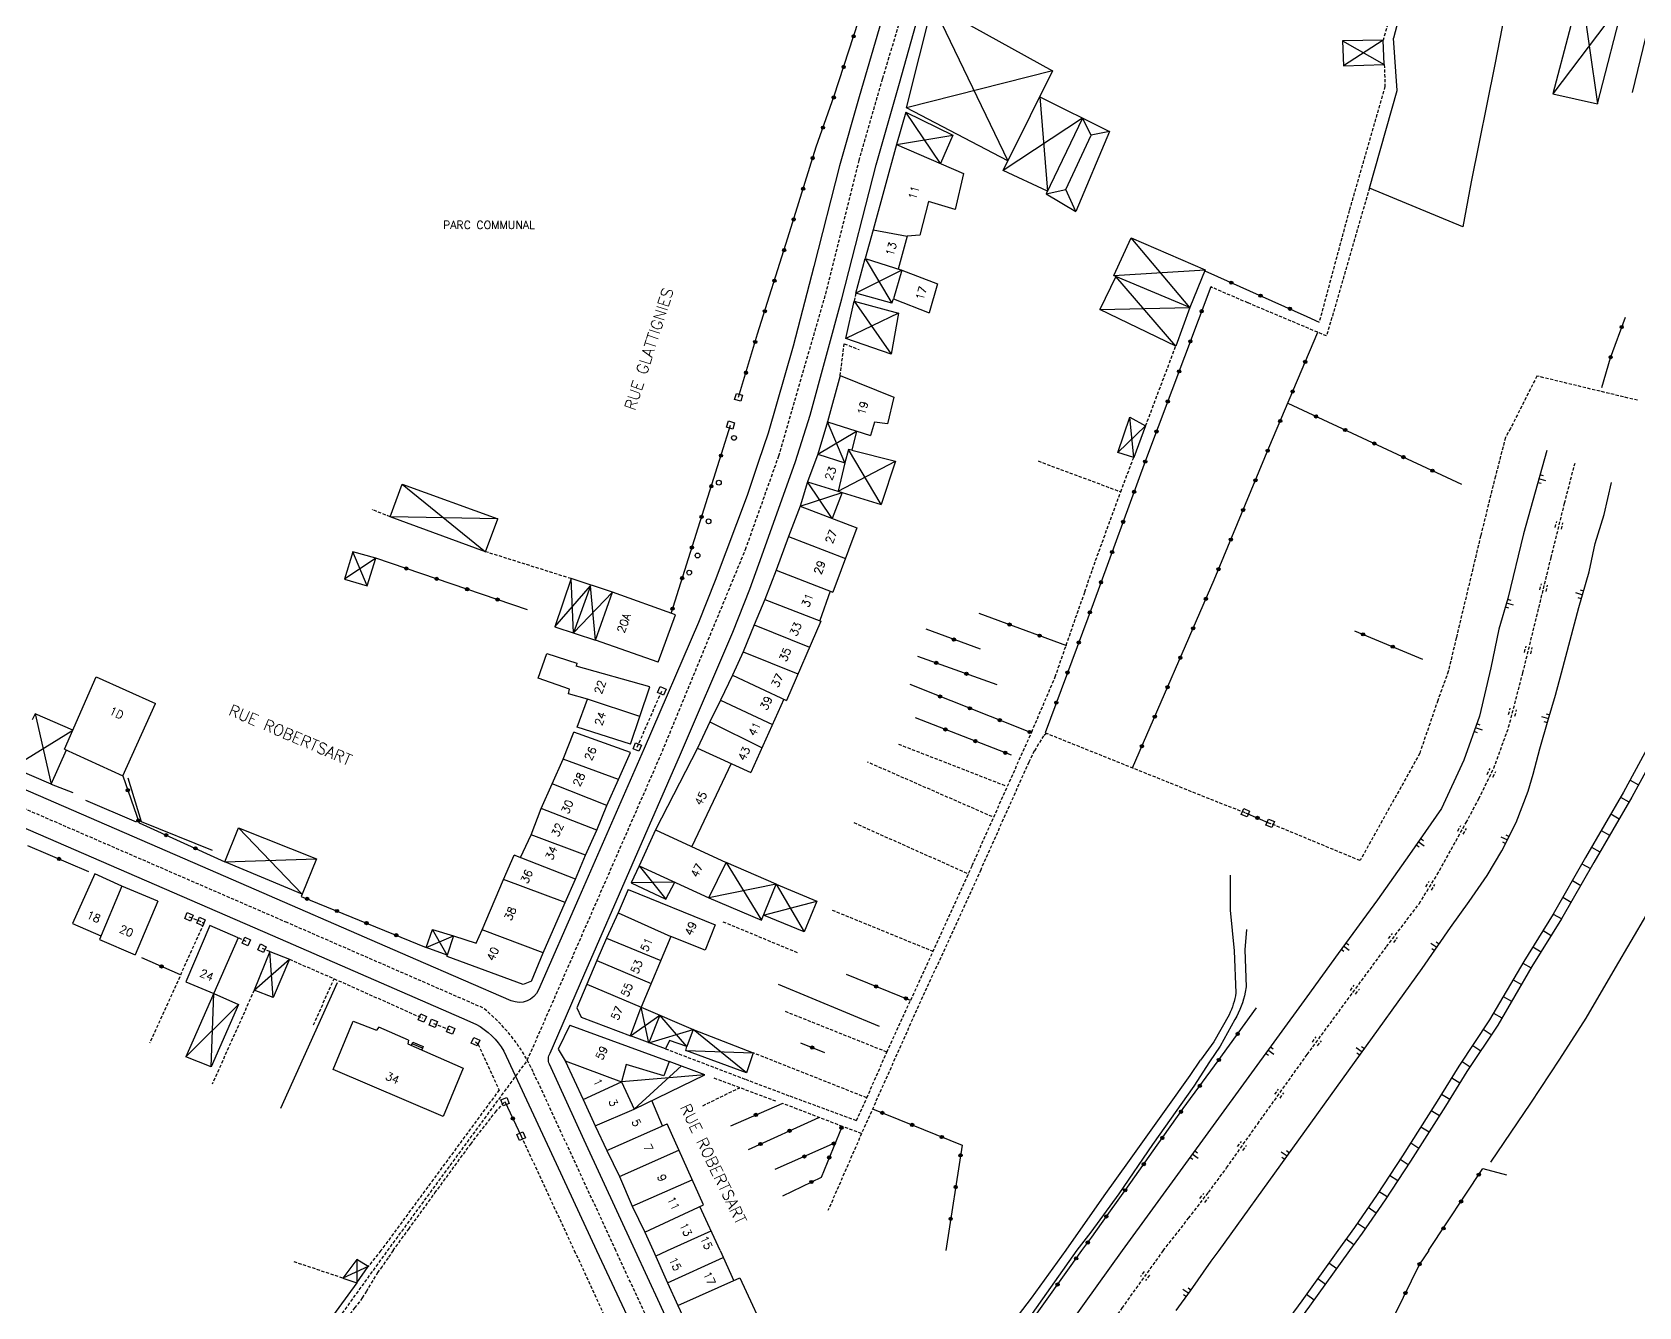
# Model space of a CAD drawing. Header units: millimetres. Extents: x 109000 to 110000, y 124000 to 125001.
# Drawn here: x 109547.2 to 109797.3, y 124491.2 to 124689.7 of the extents above; entities that cross this region are included whole.
import ezdxf
from ezdxf.enums import TextEntityAlignment as Align

# ---------------------------------------------------------------- set-up
doc = ezdxf.new("R2010")
doc.units = ezdxf.units.MM
doc.linetypes.add('DASHED', pattern=[0.75, 0.5, -0.25])
doc.layers.get('0').update_dxf_attribs({"linetype": 'CONTINUOUS'})
for name, color, linetype in [('W0001', 6, 'DASHED'), ('W0008', 7, 'CONTINUOUS'), ('W0100', 7, 'CONTINUOUS'), ('W0112', 1, 'DASHED'), ('W0211', 2, 'CONTINUOUS'), ('W0220', 5, 'DASHED'), ('W0310', 3, 'CONTINUOUS'), ('W0322', 7, 'CONTINUOUS'), ('W0700', 7, 'CONTINUOUS'), ('W0989', 7, 'CONTINUOUS'), ('W0991', 7, 'CONTINUOUS')]:
    doc.layers.add(name, color=color, linetype=linetype)
doc.styles.get("Standard").update_dxf_attribs({"font": 'romans.shx', "width": 0.85})

# ---------------------------------------------------------------- blocks, each defined once
blk = doc.blocks.new('t322o')
at = {"color": 0, "linetype": 'Continuous'}
for radius in [0.25, 0.15]:
    blk.add_circle((0, 0), radius, dxfattribs=at)
blk = doc.blocks.new('TP13')
at = {"layer": 'W0700', "color": 0}
blk.add_line((0, 0), (0, 1.5), dxfattribs=at)
blk = doc.blocks.new('TP06')
at = {"layer": 'W0220', "color": 0}
for p, q in [((-0.5, 0.5), (0.5, 0.5)), ((-0.5, -0.5), (0.5, -0.5))]:
    blk.add_line(p, q, dxfattribs=at)
blk = doc.blocks.new('TP15')
at = {"color": 0}
for p, q in [((0, 1), (0, 0)), ((-0.289, 0.5), (-0.289, 0)), ((0.289, 0.5), (0.289, 0))]:
    blk.add_line(p, q, dxfattribs=at)
blk = doc.blocks.new('HERBE')
at = {"layer": 'W0211', "xscale": 2.824875763733871, "yscale": 1.156193603383144, "zscale": 2.824875763733871}
blk.add_blockref('TP15', (0, 0), dxfattribs=at)
blk = doc.blocks.new('H')
at = {"layer": 'W0211', "xscale": -0.7636870730348164, "yscale": 0.9772476390789961, "zscale": 0.7636870730348164}
blk.add_blockref('HERBE', (0, 0), dxfattribs=at)
blk = doc.blocks.new('t112o')
at = {"color": 0, "linetype": 'Continuous'}
for p, q in [((-0.5, 0.5), (0.5, 0.5)), ((-0.5, -0.5), (-0.5, 0.5)), ((0.5, 0.5), (0.5, -0.5)), ((0.5, -0.5), (-0.5, -0.5))]:
    blk.add_line(p, q, dxfattribs=at)

msp = doc.modelspace()

# ---------------------------------------------------------------- linework, layer by layer
at = {"layer": 'W0001'}
for points in [[(109624.31, 124529.63), (109645.04, 124577.06), (109658.27, 124609.16), (109663.45, 124623.72), (109670.76, 124648.94), (109675.94, 124669.71), (109679.62, 124682.49), (109686.04, 124703.83), (109686.44, 124704.15), (109696.3, 124732.56), (109703.19, 124750)], [(109602.56, 124499.97), (109624.32, 124529.61)], [(109667.32, 124436.08), (109655.43, 124462.3), (109638.1, 124500)]]:
    msp.add_lwpolyline(points, dxfattribs=at)
for points in [[(109638.1, 124500), (109625.21, 124527.85, 0.116891), (109617.41, 124537.78), (109586.94, 124551.06), (109543.78, 124569.79), (109500, 124588.55)], [(109500.07, 124360.85), (109549.35, 124412.68, 0.157565), (109550.28, 124414.61), (109566.2, 124451.33), (109568.04, 124453.31), (109574.24, 124461.52), (109589.37, 124481.73), (109602.56, 124499.97)]]:
    msp.add_lwpolyline(points, format="xyb", dxfattribs=at)
at = {"layer": 'W0008'}
for points in [[(109695.21, 124750), (109697.56, 124749.07), (109698.58, 124746.1), (109694.11, 124733.39), (109687.08, 124714.6), (109684.24, 124706.62), (109680.31, 124694.52), (109675.98, 124679.65), (109672.87, 124668.9), (109668.88, 124653.21), (109665.7, 124640.84), (109661.77, 124627.25), (109660.28, 124622.86), (109658.53, 124617.59), (109653.52, 124604.34), (109650.95, 124597.78), (109642.49, 124578.17), (109632.34, 124554.92), (109626.05, 124540.59, -0.410826), (109621.79, 124538.9), (109606.97, 124545.32), (109576.18, 124558.7), (109537.55, 124575.47), (109500, 124591.49)], [(109641.07, 124500), (109633.15, 124517.2), (109627.74, 124529.03, -0.260134), (109627.88, 124530.72), (109633.09, 124542.82), (109648.17, 124577.29), (109656.29, 124596.29), (109658.93, 124602.98), (109660.83, 124608.19), (109666.04, 124622.86), (109668.34, 124630.09), (109673.27, 124648.21), (109678.62, 124669.03), (109682.21, 124681.74), (109685.52, 124693.44)], [(109500, 124585.61), (109508.93, 124581.76), (109517.39, 124578.17), (109542.69, 124567.29), (109585.86, 124548.56), (109614.07, 124536.26), (109616.31, 124535.25, -0.142857), (109620.64, 124531.05), (109628.82, 124513.55)]]:
    msp.add_lwpolyline(points, format="xyb", dxfattribs=at)
for points in [[(109628.82, 124513.55), (109635.05, 124500)], [(109635.05, 124500), (109643.75, 124481.51), (109651.79, 124463.89), (109664.82, 124434.91), (109669.82, 124437.26), (109662.18, 124453.9), (109657.86, 124463.4), (109644.93, 124491.69), (109641.07, 124500)]]:
    msp.add_lwpolyline(points, dxfattribs=at)
at = {"layer": 'W0100'}
for points in [[(109766.6, 124717.13), (109759.12, 124688.77)], [(109791.54, 124709.1), (109783.94, 124680.11)], [(109781.72, 124705.15), (109778.94, 124705.55), (109774.88, 124684.66), (109771.18, 124666.42), (109769.9, 124659.42), (109755.36, 124665.44), (109759.7, 124680.6), (109759.12, 124688.77)], [(109797.18, 124694.32), (109788.28, 124696.68), (109790.86, 124678.53), (109795.08, 124694.88), (109783.94, 124680.11), (109790.86, 124678.53)], [(109687.35, 124694), (109706.06, 124683.67), (109699.08, 124669.65), (109683.32, 124677.93), (109687.35, 124694), (109699.08, 124669.65)], [(109757.5, 124688.48), (109751.19, 124688.36), (109751.36, 124684.48), (109757.68, 124684.66), (109757.5, 124688.48), (109751.36, 124684.48)], [(109751.19, 124688.36), (109757.68, 124684.66)], [(109706.06, 124683.67), (109683.32, 124677.93)], [(109704.05, 124679.63), (109705.25, 124664.93), (109698.35, 124668.17)], [(109704.05, 124679.63), (109714.93, 124674.24), (109709.67, 124661.77), (109708.11, 124665.22), (109712.05, 124673.66), (109710.72, 124676.33), (109705.08, 124664.56), (109708.11, 124665.22)], [(109690.55, 124673.66), (109688.59, 124669.25), (109683.24, 124677.27), (109681.78, 124672.23), (109690.55, 124673.66)], [(109683.24, 124677.27), (109690.55, 124673.66)], [(109710.72, 124676.33), (109698.35, 124668.17), (109699.08, 124669.65)], [(109714.93, 124674.24), (109712.05, 124673.66)], [(109681.78, 124672.23), (109678.13, 124658.93)], [(109681.78, 124672.23), (109692.19, 124667.68)], [(109692.19, 124667.68), (109690.88, 124662.1), (109686.77, 124663.33), (109685.38, 124658.08), (109683.41, 124657.92), (109682.04, 124652.82)], [(109705.08, 124664.56), (109709.67, 124661.77)], [(109678.13, 124658.93), (109676.91, 124654.47)], [(109678.13, 124658.93), (109683.41, 124657.92)], [(109727.43, 124646.85), (109715.9, 124651.66), (109715.61, 124651.83), (109718.28, 124657.68), (109729.81, 124652.7), (109727.43, 124646.85), (109718.28, 124657.68)], [(109682.59, 124652.65), (109675.44, 124649.06), (109676.91, 124654.47), (109681.03, 124647.5), (109681.3, 124648.19)], [(109676.91, 124654.47), (109682.59, 124652.65)], [(109682.59, 124652.65), (109681.3, 124648.19)], [(109682.59, 124652.65), (109688.17, 124650.54)], [(109715.61, 124651.83), (109729.81, 124652.7)], [(109688.17, 124650.54), (109686.85, 124646.02)], [(109725.23, 124640.83), (109713.41, 124646.51), (109727.43, 124646.85), (109725.23, 124640.83), (109715.9, 124651.66), (109713.41, 124646.51)], [(109675.2, 124647.83), (109682.09, 124645.94), (109680.94, 124639.55), (109673.88, 124642.01), (109675.2, 124647.83), (109680.94, 124639.55)], [(109681.03, 124647.5), (109675.44, 124649.06)], [(109681.3, 124648.19), (109686.85, 124646.02)], [(109682.09, 124645.94), (109673.88, 124642.01)], [(109672.99, 124636.24), (109671.03, 124629.01)], [(109672.99, 124636.24), (109681.35, 124632.9)], [(109681.35, 124632.9), (109680.37, 124628.72), (109678.32, 124628.97), (109677.74, 124626.91)], [(109671.03, 124629.01), (109669.54, 124624.01), (109675.54, 124627.6)], [(109671.03, 124629.01), (109677.74, 124626.91)], [(109675.54, 124627.6), (109674.82, 124624.62), (109674.3, 124624.74), (109673.72, 124622.65), (109671.03, 124629.01)], [(109718.68, 124623.47), (109716.19, 124624.28), (109718.1, 124629.78), (109720.54, 124628.39), (109718.68, 124623.47), (109718.1, 124629.78)], [(109716.19, 124624.28), (109720.54, 124628.39)], [(109669.54, 124624.01), (109667.92, 124619.69)], [(109669.54, 124624.01), (109673.72, 124622.65)], [(109673.72, 124622.65), (109672.7, 124618.22), (109681.6, 124622.9)], [(109674.82, 124624.62), (109681.6, 124622.9), (109679.38, 124616.17), (109674.3, 124624.74)], [(109617.82, 124608.81), (109619.71, 124613.95), (109602.98, 124614.25), (109604.82, 124619.33), (109619.71, 124613.95)], [(109604.82, 124619.33), (109617.82, 124608.81), (109602.98, 124614.25)], [(109673.3, 124618.04), (109671.75, 124613.99), (109667.92, 124619.69), (109666.77, 124615.91), (109673.3, 124618.04)], [(109667.92, 124619.69), (109679.38, 124616.17)], [(109666.77, 124615.91), (109664.95, 124611.18)], [(109666.77, 124615.91), (109675.57, 124612.51)], [(109675.57, 124612.51), (109671.86, 124602.49)], [(109664.95, 124611.18), (109663.06, 124605.92)], [(109664.95, 124611.18), (109673.81, 124607.76)], [(109600.74, 124607.81), (109597.13, 124608.81), (109595.83, 124604.56), (109599.38, 124603.5), (109600.74, 124607.81), (109595.83, 124604.56)], [(109599.38, 124603.5), (109597.13, 124608.81)], [(109663.06, 124605.92), (109661.3, 124601.39)], [(109663.06, 124605.92), (109671.86, 124602.49)], [(109634.91, 124595.05), (109637.57, 124602.49), (109631.12, 124604.62), (109628.58, 124597.12), (109634.91, 124595.05), (109634.15, 124603.51), (109631.5, 124596.17), (109631.12, 124604.62)], [(109628.58, 124597.12), (109634.15, 124603.51)], [(109631.5, 124596.17), (109637.57, 124602.49)], [(109647.37, 124598.96), (109637.57, 124602.49)], [(109671.43, 124602.66), (109669.81, 124598.08)], [(109661.3, 124601.39), (109659.61, 124597.41)], [(109661.3, 124601.39), (109670, 124598.01)], [(109644.67, 124591.6), (109647.37, 124598.96)], [(109670, 124598.01), (109664.65, 124585.67)], [(109644.67, 124591.6), (109634.91, 124595.05)], [(109659.61, 124597.41), (109657.92, 124593.22)], [(109659.61, 124597.41), (109668.23, 124593.93)], [(109632.07, 124581.52), (109633.67, 124585.84), (109630.71, 124586.66), (109630.89, 124587.43), (109625.98, 124589.14), (109627.34, 124592.98), (109632.01, 124591.45), (109631.89, 124590.97)], [(109657.92, 124593.22), (109656.23, 124589.57)], [(109657.92, 124593.22), (109666.43, 124589.78)], [(109643.39, 124587.75), (109631.89, 124590.97)], [(109552.28, 124578.09), (109557.23, 124589.32)], [(109557.23, 124589.32), (109566.45, 124585.19)], [(109641.83, 124583.16), (109643.39, 124587.75)], [(109656.23, 124589.57), (109654.4, 124585.72)], [(109656.23, 124589.57), (109664.65, 124585.67)], [(109561.34, 124573.91), (109566.45, 124585.19)], [(109641.83, 124583.16), (109633.67, 124585.84)], [(109654.4, 124585.72), (109652.71, 124582.35)], [(109654.4, 124585.72), (109662.48, 124581.9)], [(109664.25, 124585.86), (109659.12, 124574.42)], [(109553.58, 124581.05), (109547.71, 124583.59), (109547.24, 124582.65)], [(109547.71, 124583.59), (109550.19, 124572.6), (109552.6, 124577.95)], [(109640.35, 124578.84), (109641.83, 124583.16)], [(109550.19, 124572.6), (109544.16, 124575.2), (109553.58, 124581.05)], [(109623.24, 124561.18), (109624.92, 124564.75), (109626.45, 124568.82), (109628.17, 124572.66), (109629.88, 124576.5), (109631.54, 124580.7)], [(109640.35, 124577.55), (109631.54, 124580.7)], [(109640.35, 124578.84), (109632.07, 124581.52)], [(109652.71, 124582.35), (109650.82, 124578.23)], [(109652.71, 124582.35), (109660.85, 124578.28)], [(109552.28, 124578.09), (109561.34, 124573.91)], [(109638.52, 124573.37), (109640.35, 124577.55)], [(109650.82, 124578.23), (109644.27, 124565.53)], [(109650.82, 124578.23), (109659.12, 124574.42)], [(109638.52, 124573.37), (109629.88, 124576.5)], [(109656.03, 124575.83), (109649.93, 124562.89)], [(109636.7, 124569.31), (109628.17, 124572.66)], [(109636.7, 124569.31), (109638.52, 124573.37)], [(109635.14, 124565.46), (109626.45, 124568.82)], [(109635.14, 124565.46), (109636.7, 124569.31)], [(109577.21, 124560.55), (109579.34, 124565.81), (109591.52, 124560.97), (109589.27, 124555.48), (109577.21, 124560.55), (109591.52, 124560.97)], [(109589.27, 124555.48), (109579.34, 124565.81)], [(109633.38, 124561.55), (109635.14, 124565.46)], [(109644.27, 124565.53), (109641.7, 124559.93)], [(109644.27, 124565.53), (109655.25, 124560.4)], [(109633.38, 124561.55), (109624.92, 124564.75)], [(109612.8, 124548.98), (109616.34, 124547.86), (109617.29, 124549.92), (109620.6, 124557.78), (109622.26, 124561.56)], [(109631.83, 124557.83), (109622.26, 124561.56)], [(109631.83, 124557.83), (109633.38, 124561.55)], [(109652.54, 124554.9), (109655.25, 124560.4), (109660.75, 124551.46), (109663.05, 124557.04), (109652.54, 124554.9), (109660.75, 124551.46)], [(109663.05, 124557.04), (109655.25, 124560.4)], [(109557.01, 124558.64), (109553.53, 124550.92)], [(109561.2, 124556.75), (109557.01, 124558.64)], [(109630.21, 124554.19), (109620.6, 124557.78)], [(109630.21, 124554.19), (109631.83, 124557.83)], [(109641.7, 124559.93), (109640.48, 124557.28), (109645.89, 124554.74), (109647.27, 124557.34), (109640.48, 124557.28)], [(109641.7, 124559.93), (109652.54, 124554.9)], [(109641.7, 124559.93), (109645.89, 124554.74)], [(109774.28, 124513.79), (109780.5, 124522.97), (109785, 124529.78), (109789.1, 124536.2), (109793.67, 124544), (109798.56, 124552.33), (109799.75, 124554.9), (109801.34, 124558.21)], [(109561.2, 124556.75), (109557.7, 124548.43)], [(109566.81, 124554.39), (109561.2, 124556.75)], [(109640.01, 124556.21), (109638.45, 124552.57)], [(109640.01, 124556.21), (109653.53, 124550.72)], [(109663.05, 124557.04), (109669.37, 124554.41), (109667.4, 124549.65), (109661.06, 124552.21), (109669.37, 124554.41)], [(109663.05, 124557.04), (109667.4, 124549.65)], [(109566.81, 124554.39), (109563.3, 124546.06)], [(109626.76, 124546.35), (109630.21, 124554.19)], [(109638.45, 124552.57), (109636.63, 124548.65)], [(109638.45, 124552.57), (109646.63, 124548.92)], [(109553.53, 124550.92), (109557.95, 124549.03)], [(109574.92, 124550.61), (109571.15, 124541.83)], [(109579.32, 124548.72), (109574.92, 124550.61)], [(109608.54, 124547.21), (109609.55, 124549.98), (109612.8, 124548.98), (109611.85, 124546.02), (109608.54, 124547.21), (109612.8, 124548.98)], [(109611.85, 124546.02), (109609.55, 124549.98)], [(109653.53, 124550.72), (109651.97, 124546.78), (109646.63, 124548.92), (109642.05, 124537.88)], [(109557.7, 124548.43), (109563.3, 124546.06)], [(109579.32, 124548.72), (109571.16, 124530.15)], [(109626.76, 124546.35), (109617.29, 124549.92)], [(109636.63, 124548.65), (109635.14, 124545.14)], [(109636.63, 124548.65), (109645.07, 124545.16)], [(109584.25, 124546.58), (109587.28, 124545.35), (109584.74, 124539.39), (109581.8, 124540.53), (109587.28, 124545.35)], [(109584.74, 124539.39), (109584.25, 124546.58), (109581.8, 124540.53)], [(109623.68, 124541.42), (109611.85, 124545.79), (109611.85, 124546.02)], [(109624.94, 124541.96), (109626.76, 124546.35)], [(109635.14, 124545.14), (109633.59, 124541.49)], [(109635.14, 124545.14), (109643.58, 124541.57)], [(109571.15, 124541.83), (109575.5, 124540.04)], [(109575.5, 124540.04), (109579.34, 124538.32), (109575.09, 124528.6), (109571.16, 124530.15), (109579.34, 124538.32)], [(109575.09, 124528.6), (109575.5, 124540.04)], [(109624.94, 124541.96), (109623.68, 124541.42)], [(109633.59, 124541.49), (109632.03, 124537.78)], [(109633.59, 124541.49), (109642.05, 124537.88)], [(109632.03, 124537.78), (109632.7, 124536.34)], [(109632.7, 124536.34), (109640.35, 124533.45), (109642.05, 124537.88), (109650.14, 124534.43), (109649.16, 124531.77), (109646.43, 124532.69), (109645.8, 124531.42), (109640.35, 124533.45), (109644.91, 124536.66), (109643.24, 124532.37), (109650.14, 124534.43)], [(109643.24, 124532.37), (109642.05, 124537.88)], [(109605.73, 124532.2), (109614.3, 124528.42), (109611.19, 124520.85), (109594.1, 124528.18), (109597.21, 124535.74), (109600.83, 124534.31)], [(109630.95, 124535.08), (109629.13, 124531.36)], [(109630.95, 124535.08), (109646.38, 124529.45)], [(109649.16, 124531.77), (109644.91, 124536.66)], [(109601.21, 124534.81), (109600.83, 124534.31)], [(109605.81, 124532.78), (109601.21, 124534.81)], [(109605.81, 124532.78), (109605.73, 124532.2)], [(109606.27, 124531.96), (109606.5, 124532.46), (109608.1, 124531.78), (109607.87, 124531.26)], [(109650.14, 124534.43), (109659.47, 124530.78), (109658.43, 124527.66), (109648.98, 124531.13), (109649.16, 124531.77)], [(109658.43, 124527.66), (109650.14, 124534.43)], [(109607.98, 124531.52), (109606.39, 124532.21)], [(109629.13, 124531.36), (109630.21, 124529.54)], [(109648.98, 124531.13), (109659.47, 124530.78)], [(109630.21, 124529.54), (109632.98, 124523.53)], [(109630.21, 124529.54), (109638.98, 124526.29)], [(109651.94, 124527.37), (109646.38, 124529.45), (109645.57, 124527.19), (109639.71, 124528.99), (109638.98, 124526.29), (109640.93, 124522.04), (109651.94, 124527.37), (109638.98, 124526.29)], [(109640.93, 124522.04), (109648.28, 124528.74)], [(109708.17, 124500.04), (109714.1, 124508.53), (109718.03, 124514.03), (109723.75, 124522.03), (109727.47, 124527.25), (109729.1, 124529.65)], [(109632.98, 124523.53), (109638.98, 124526.29)], [(109632.98, 124523.53), (109634.87, 124519.41)], [(109645.34, 124519.41), (109643.68, 124523.37)], [(109634.87, 124519.41), (109640.93, 124522.04)], [(109634.87, 124519.41), (109636.7, 124515.56)], [(109636.7, 124515.56), (109646.07, 124519.74)], [(109651.72, 124507.1), (109646.07, 124519.74)], [(109636.7, 124515.56), (109638.66, 124511.51)], [(109638.66, 124511.51), (109647.9, 124515.65)], [(109638.66, 124511.51), (109640.62, 124506.92)], [(109640.62, 124506.92), (109649.98, 124511)], [(109640.62, 124506.92), (109642.58, 124502.86)], [(109642.58, 124502.86), (109651.72, 124507.1)], [(109654.33, 124500), (109651.18, 124506.85)], [(109642.58, 124502.86), (109643.88, 124500)], [(109646.14, 124500), (109652.91, 124503.08)], [(109643.88, 124500), (109646.14, 124495)], [(109644.28, 124499.11), (109646.14, 124500)], [(109654.33, 124500), (109656.43, 124495.31)], [(109599.54, 124497.52), (109597.78, 124498.59), (109595.6, 124495.71), (109597.78, 124494.97), (109599.54, 124497.52), (109595.6, 124495.71)], [(109597.78, 124498.59), (109597.78, 124494.97)], [(109646.14, 124495), (109654.8, 124498.93)], [(109646.14, 124495), (109647.75, 124491.47)], [(109647.75, 124491.47), (109657.39, 124495.74)], [(109657.39, 124495.74), (109662.02, 124485.8)], [(109647.75, 124491.47), (109652.37, 124481.53)]]:
    msp.add_lwpolyline(points, dxfattribs=at)
for points in [[(109733.71, 124558.45), (109733.71, 124553.02), (109734.31, 124546.69), (109734.58, 124540.12, -0.069219), (109733.54, 124536.69), (109731.15, 124532.52), (109729.1, 124529.65)], [(109736.24, 124550), (109735.96, 124546.85), (109736.18, 124541.06), (109736.02, 124540.24, -0.087721), (109734.43, 124535.98), (109732.16, 124531.85), (109730.48, 124529.37), (109728.04, 124525.6), (109721.6, 124516.53), (109716.39, 124508.82), (109712.03, 124502.89), (109709.81, 124500.04)], [(109665.41, 124446.86), (109667.04, 124446.98, 0.144641), (109669.4, 124448.46), (109670.67, 124449.86), (109673.2, 124453.34), (109677.92, 124459.77), (109681.75, 124464.97), (109694.34, 124481.52), (109702.76, 124492.59), (109708.17, 124500.04)], [(109709.81, 124500.04), (109702.28, 124489.31), (109694.62, 124478.71), (109690.85, 124473.45), (109686.34, 124467.64), (109682.23, 124462.3), (109676.55, 124454.51), (109672.45, 124449.38), (109669.71, 124446.03), (109668.96, 124445.07, 0.13622), (109667.66, 124441.96, 1.79726)]]:
    msp.add_lwpolyline(points, format="xyb", dxfattribs=at)
for centre in [(109656.48, 124626.53), (109654.12, 124619.56), (109652.52, 124613.54), (109650.81, 124608.22), (109649.51, 124605.56)]:
    msp.add_circle(centre, 0.374, dxfattribs=at)
at = {"layer": 'W0112'}
for points in [[(109759.07, 124693.87), (109757.5, 124688.48)], [(109757.68, 124684.66), (109757.79, 124681.24), (109752.23, 124661.96), (109747.54, 124644.54)], [(109755.36, 124665.44), (109748.7, 124642.4), (109736.47, 124647.55), (109730.68, 124650.04)], [(109675.44, 124649.06), (109675.2, 124647.83)], [(109672.99, 124636.24), (109673.64, 124641.19), (109675.94, 124640.28)], [(109720.54, 124628.39), (109725.23, 124640.83)], [(109797.09, 124632.39), (109781.44, 124636.16), (109777.32, 124628.01), (109776.54, 124626.58), (109774.97, 124620.56), (109772.68, 124611.28), (109768.89, 124595.41), (109767.65, 124590.18), (109766.01, 124585.67), (109763.2, 124577.44), (109753.91, 124560.71)], [(109703.79, 124622.94), (109716.66, 124618.14), (109718.68, 124623.47)], [(109712.25, 124606.04), (109716.66, 124618.14)], [(109602.98, 124614.25), (109600.15, 124615.37)], [(109631.12, 124604.62), (109617.82, 124608.81)], [(109680.27, 124530.9), (109683.98, 124539), (109693.54, 124559.96), (109702.81, 124580.74), (109706.46, 124589.31), (109709.65, 124598.51), (109711.09, 124602.57), (109712.25, 124606.04)], [(109641.41, 124578.39), (109645.25, 124587.14)], [(109705.13, 124580.53), (109704.66, 124580.16), (109703.21, 124577.79), (109702.35, 124576.05), (109694.87, 124559.27), (109684.27, 124536.05), (109676.33, 124518.22), (109673.38, 124519.32)], [(109704.89, 124580.63), (109732.01, 124569.74), (109736.07, 124568.18)], [(109698.67, 124572.37), (109682.01, 124578.85)], [(109696.65, 124567.56), (109677.25, 124576.06)], [(109675.12, 124566.63), (109692.95, 124558.67)], [(109753.91, 124560.71), (109739.92, 124566.52)], [(109671.75, 124553.02), (109687.45, 124546.61)], [(109573.78, 124551.18), (109573.91, 124550.83), (109565.52, 124532.27)], [(109571.65, 124551.97), (109573.53, 124551.24)], [(109654.76, 124551.21), (109666.41, 124546.37)], [(109580.57, 124548.13), (109579.32, 124548.72)], [(109583.02, 124547.07), (109584.25, 124546.58)], [(109587.28, 124545.35), (109594.23, 124542.33)], [(109581.8, 124540.53), (109575.25, 124525.9)], [(109591.04, 124535.13), (109594.23, 124542.33), (109607.97, 124536.2)], [(109609.69, 124535.38), (109612.39, 124534.32)], [(109680.27, 124530.9), (109664.34, 124537.27)], [(109616.24, 124532.52), (109616.65, 124532.11), (109619.92, 124525), (109601.52, 124500)], [(109645.8, 124531.42), (109658.25, 124526.67)], [(109658.25, 124526.67), (109665.15, 124524.07), (109675.52, 124520.25), (109677.14, 124523.78), (109659.47, 124530.78)], [(109677.14, 124523.78), (109680.27, 124530.9)], [(109651.65, 124522.56), (109657.36, 124525.36)], [(109663.01, 124523.26), (109653.21, 124526.9)], [(109603.41, 124500), (109605.85, 124503.34), (109609.94, 124508.98), (109615.5, 124516.58), (109619.35, 124521.57), (109620.82, 124523.2)], [(109673.38, 124519.32), (109666.31, 124522.04), (109663.99, 124522.91)], [(109623.35, 124517.81), (109631.62, 124500)], [(109676.33, 124518.22), (109671.1, 124506.22)], [(109603.41, 124500), (109602.63, 124498.85), (109601.72, 124497.52), (109601.03, 124496.62), (109599.27, 124493.69), (109598.63, 124492.62), (109597.46, 124491.13), (109590.37, 124481.55), (109582.7, 124471.27), (109576.09, 124462.65), (109567.25, 124450.93), (109567.41, 124450.88), (109575.24, 124447.68), (109583.87, 124444.33), (109608.44, 124434.53), (109627.14, 124427.13), (109632.31, 124412.97), (109636.58, 124401.73)], [(109601.52, 124500), (109599.54, 124497.52)], [(109631.62, 124500), (109636.19, 124490.12)], [(109595.6, 124495.71), (109587.92, 124498.27)]]:
    msp.add_lwpolyline(points, dxfattribs=at)
at = {"layer": 'W0211'}
for points in [[(109782.96, 124624.59), (109779.36, 124611.61), (109776.93, 124601.53), (109775.53, 124596.77), (109774.26, 124590.75), (109772.52, 124583.21), (109770.08, 124576.38), (109766.6, 124568.84), (109761.62, 124561.66), (109756.63, 124554.59), (109750.48, 124546.25), (109745.61, 124539.52), (109716.87, 124500)], [(109731.96, 124500), (109763.59, 124543.93), (109768, 124550.3), (109770.9, 124554.36), (109773.68, 124558.41), (109776, 124562.24), (109778.2, 124566.64), (109780.06, 124571.51), (109780.87, 124574.18), (109781.91, 124578.12), (109783.19, 124582.64), (109784.35, 124586.46), (109785.28, 124589.94), (109787.95, 124600.13), (109789.57, 124605.7), (109790.5, 124610.1), (109791.89, 124614.62), (109793.05, 124619.6)], [(109716.87, 124500), (109709.01, 124489.01)], [(109725.31, 124490.66), (109727.52, 124493.73), (109730.74, 124498.37), (109731.96, 124500)]]:
    msp.add_lwpolyline(points, dxfattribs=at)
at = {"layer": 'W0220'}
for points in [[(109723.26, 124500), (109727.23, 124505.03), (109730.33, 124509.06), (109733.15, 124512.88), (109737.98, 124519.73), (109745.7, 124530.54), (109758.04, 124547.32), (109763.12, 124554.01), (109765.91, 124558.53), (109770.43, 124566.64), (109772.4, 124570.35), (109774.72, 124575.1), (109777.04, 124581.48), (109779.25, 124589.94), (109783.65, 124607.9), (109785.74, 124616.36), (109787.37, 124622.62)], [(109723.26, 124500), (109716.89, 124491.13), (109709.01, 124479.73), (109704.68, 124473.83), (109700.35, 124467.69), (109698.31, 124464.39), (109694.76, 124458.96), (109691.06, 124454.32), (109685.79, 124447.39), (109683.58, 124444.25), (109679.73, 124439.13)]]:
    msp.add_lwpolyline(points, dxfattribs=at)
at = {"layer": 'W0310'}
for points in [[(109796.29, 124680.3), (109801.33, 124701.14)], [(109550.19, 124572.6), (109553.56, 124571.31)], [(109562.13, 124573.61), (109564.2, 124566.82), (109575.26, 124562.33)], [(109555.57, 124570.12), (109563.44, 124566.76)], [(109594.72, 124541.67), (109585.89, 124522.14)], [(109679.14, 124534.89), (109663.38, 124541.45)], [(109597.78, 124494.97), (109587.98, 124481.55), (109574.28, 124462.8), (109571.83, 124459.45)]]:
    msp.add_lwpolyline(points, dxfattribs=at)
at = {"layer": 'W0322'}
for points in [[(109657.19, 124632.85), (109660.15, 124642.72), (109664.88, 124657.66), (109669.25, 124671.84), (109672.09, 124679.81), (109676.64, 124693.81)], [(109729.75, 124652.55), (109745.63, 124645.46), (109747.54, 124644.54)], [(109730.68, 124650.04), (109720.54, 124623), (109712.37, 124600.71), (109704.89, 124580.63)], [(109795.17, 124645.27), (109792.86, 124638.93), (109791.47, 124634.32)], [(109718.5, 124575.17), (109731.2, 124604.43), (109739.73, 124624.98), (109747.32, 124642.98)], [(109742.66, 124631.94), (109769.72, 124619.32)], [(109646.68, 124599.21), (109654.53, 124624.05), (109655.95, 124628.54)], [(109624.33, 124599.78), (109600.74, 124607.81)], [(109708.3, 124594.18), (109694.65, 124599.19)], [(109694.82, 124593.62), (109686.36, 124596.73)], [(109753.05, 124596.5), (109763.63, 124592.09)], [(109685.05, 124592.55), (109697.36, 124588.12)], [(109702.76, 124580.63), (109683.9, 124588.12)], [(109699.66, 124577.13), (109684.72, 124582.95)], [(109561.34, 124573.91), (109563.91, 124566.58), (109577.21, 124560.55)], [(109736.07, 124568.18), (109739.92, 124566.52)], [(109546.54, 124563.09), (109556.03, 124559)], [(109589.27, 124555.48), (109589.12, 124555.15), (109608.54, 124547.21)], [(109570.34, 124542.94), (109564.29, 124545.6)], [(109683.96, 124538.96), (109673.97, 124543.01)], [(109710.6, 124500), (109712.17, 124502.11), (109714.53, 124505.46), (109718.24, 124510.61), (109722.32, 124516.39), (109726.39, 124522.1), (109731.83, 124529.53), (109737.78, 124537.8)], [(109666.83, 124532.35), (109670.54, 124530.84)], [(109620.82, 124523.2), (109623.35, 124517.81)], [(109655.99, 124519.44), (109663.99, 124522.91)], [(109658.72, 124515.73), (109669.68, 124520.74)], [(109678.05, 124522.08), (109691.98, 124516.4), (109689.42, 124500)], [(109673.3, 124519.35), (109670.02, 124511.39), (109664.04, 124508.49)], [(109672.23, 124516.75), (109662.85, 124512.64)], [(109764.58, 124500), (109773.03, 124512.79), (109776.73, 124511.8)], [(109669.41, 124444.33), (109676.66, 124453.69), (109681.07, 124459.35), (109690.99, 124472.57), (109696.58, 124480.36), (109710.6, 124500)], [(109764.62, 124500), (109763.19, 124497.88), (109759.31, 124490.06)]]:
    msp.add_lwpolyline(points, dxfattribs=at)
at = {"layer": 'W0700'}
for points in [[(109850.6, 124694.53), (109848.54, 124688.78), (109843.7, 124675.41), (109837.21, 124659.57), (109832.36, 124647.75), (109827.85, 124637.66), (109822.92, 124626.42), (109815.44, 124610.91), (109811.17, 124601.8), (109805.18, 124590.39), (109799.92, 124580.55), (109794.91, 124571.36), (109789, 124561.18), (109783.99, 124552.4), (109779.39, 124545.02), (109774.05, 124535.91), (109769.29, 124528.69), (109765.92, 124523.27), (109760.5, 124514.74), (109756.56, 124508.75), (109753.03, 124503.58), (109750.43, 124500)], [(109852.01, 124694.03), (109849.95, 124688.28), (109845.1, 124674.87), (109838.6, 124659), (109833.74, 124647.16), (109829.22, 124637.05), (109824.28, 124625.79), (109816.8, 124610.26), (109812.52, 124601.13), (109806.5, 124589.69), (109801.24, 124579.83), (109796.22, 124570.62), (109790.3, 124560.43), (109785.28, 124551.63), (109780.67, 124544.24), (109775.33, 124535.11), (109770.55, 124527.88), (109767.19, 124522.47), (109761.76, 124513.92), (109757.81, 124507.91), (109754.25, 124502.71), (109752.29, 124500)], [(109750.43, 124500), (109744.83, 124492.2), (109738.5, 124483.58)], [(109752.29, 124500), (109746.05, 124491.32), (109739.72, 124482.71)]]:
    msp.add_lwpolyline(points, dxfattribs=at)

# ---------------------------------------------------------------- block references
at = {"layer": 'W0112'}
for p, rotation in [((109657.19, 124632.85), 74.34543488962699), ((109655.95, 124628.54), 252.4608030194324), ((109645.25, 124587.14), 245.6057003469242), ((109641.41, 124578.39), 68.04507012896325), ((109736.07, 124568.18), 336.6745733298618), ((109739.92, 124566.52), 157.6365619072253), ((109571.65, 124551.97), 336.546335237283), ((109573.53, 124551.24), 157.2345320792349), ((109580.57, 124548.13), 155.3155758548048), ((109583.02, 124547.07), 153.9652138201212), ((109607.97, 124536.2), 155.9603039497878), ((109609.69, 124535.38), 338.5147406110465), ((109612.39, 124534.32), 158.514740611081), ((109616.24, 124532.52), 155.8167603297944), ((109620.82, 124523.2), 111.2252379407929), ((109623.35, 124517.81), 115.0856760762727)]:
    msp.add_blockref('t112o', p, dxfattribs=dict(at, rotation=rotation))
at = {"layer": 'W0211'}
for p, rotation in [((109781.73, 124620.16), 254.5164705121349), ((109788.52, 124602.12), 73.72703963957058), ((109776.71, 124600.8), 253.6733605227973), ((109783.25, 124582.83), 73.12842627275036), ((109771.88, 124581.41), 250.3927214844128), ((109776.85, 124563.93), 63.41597373151185), ((109762.98, 124563.62), 235.2345979307136), ((109751.32, 124547.38), 233.6201516712373), ((109765.88, 124547.24), 55.33686897402186), ((109739.56, 124531.2), 233.9791930507475), ((109754.25, 124530.96), 54.24672849449672), ((109727.8, 124515.02), 233.9791930507475), ((109742.57, 124514.73), 54.24672849449672)]:
    msp.add_blockref('H', p, dxfattribs=dict(at, rotation=rotation))
at = {"layer": 'W0220'}
for p, rotation in [((109784.89, 124612.93), 76.13755482162303), ((109782.5, 124603.22), 76.21400651801122), ((109780.12, 124593.51), 76.21400651801122), ((109777.65, 124583.82), 75.39950923444744), ((109774.37, 124574.38), 63.97794640289474), ((109769.79, 124565.5), 60.85577231903468), ((109764.85, 124556.81), 58.37131570688312), ((109759.06, 124548.66), 52.7517972509716), ((109753.11, 124540.62), 53.66656173497918), ((109747.19, 124532.57), 53.66656173497918), ((109741.35, 124524.45), 54.47604057281312), ((109735.56, 124516.3), 54.78374581916157), ((109729.68, 124508.21), 52.45796837606779), ((109720.42, 124496.05), 234.2746616805234)]:
    msp.add_blockref('TP06', p, dxfattribs=dict(at, rotation=rotation))
at = {"layer": 'W0322'}
for p, rotation in [((109675.1, 124689.06), 71.98735735598927), ((109673.55, 124684.3), 71.98735735598927), ((109672, 124679.55), 70.4118967151896), ((109670.32, 124674.84), 70.4118967151896), ((109668.72, 124670.1), 72.85036239905884), ((109667.24, 124665.33), 72.85036239905884), ((109665.77, 124660.55), 72.85036239905884), ((109664.28, 124655.77), 72.4391137223419), ((109662.77, 124651.01), 72.4391137223419), ((109733.87, 124650.71), 335.9457798639822), ((109738.43, 124648.67), 335.9457798639822), ((109661.27, 124646.24), 72.4391137223419), ((109729.26, 124646.25), 249.4418078352915), ((109743, 124646.64), 335.9457798639822), ((109794.63, 124643.8), 250.00165406815), ((109659.78, 124641.47), 73.31919594395139), ((109727.5, 124641.57), 249.4418078352915), ((109745.38, 124638.37), 67.11557193184387), ((109792.92, 124639.1), 250.00165406815), ((109658.34, 124636.68), 73.31919594395139), ((109725.75, 124636.89), 249.4418078352915), ((109723.99, 124632.21), 249.4418078352915), ((109743.43, 124633.76), 67.11557193184387), ((109747.06, 124629.88), 335.009851037805), ((109722.23, 124627.52), 249.4418078352915), ((109741.49, 124629.16), 67.11557193184387), ((109751.59, 124627.77), 335.009851037805), ((109756.13, 124625.66), 335.009851037805), ((109654.45, 124623.77), 72.44680059908866), ((109720.48, 124622.84), 249.8702397869824), ((109739.54, 124624.55), 67.4633759664086), ((109760.66, 124623.55), 335.009851037805), ((109737.63, 124619.93), 67.4633759664086), ((109765.19, 124621.43), 335.009851037805), ((109652.94, 124619.01), 72.44680059908866), ((109718.76, 124618.15), 249.8702397869824), ((109735.71, 124615.31), 67.4633759664086), ((109651.43, 124614.24), 72.44680059908866), ((109717.04, 124613.45), 249.8702397869824), ((109733.8, 124610.69), 67.4633759664086), ((109649.92, 124609.47), 72.44680059908866), ((109715.32, 124608.76), 249.8702397869824), ((109605.47, 124606.2), 161.1926974957666), ((109648.41, 124604.71), 72.44680059908866), ((109731.88, 124606.08), 67.4633759664086), ((109610.2, 124604.59), 161.1926974957666), ((109614.94, 124602.97), 161.1926974957666), ((109713.6, 124604.06), 249.8702397869824), ((109619.67, 124601.36), 161.1926974957666), ((109646.91, 124599.94), 72.44680059908866), ((109729.92, 124601.48), 66.54558571129111), ((109699.35, 124597.47), 159.8373931889261), ((109711.87, 124599.37), 249.5914804625826), ((109690.7, 124595.13), 159.7647640860982), ((109704.04, 124595.75), 159.8373931889261), ((109710.13, 124594.68), 249.5914804625826), ((109727.93, 124596.89), 66.54558571129111), ((109754.4, 124595.94), 337.3575089471841), ((109725.94, 124592.3), 66.54558571129111), ((109759.01, 124594.02), 337.3575089471841), ((109687.95, 124591.51), 340.2162391643354), ((109692.66, 124589.81), 340.2162391643354), ((109708.38, 124590), 249.5914804625826), ((109723.95, 124587.72), 66.54558571129111), ((109688.55, 124586.27), 158.3363922665447), ((109706.64, 124585.31), 249.5914804625826), ((109693.19, 124584.43), 158.3363922665447), ((109697.84, 124582.58), 158.3363922665447), ((109721.96, 124583.13), 66.54558571129111), ((109689.38, 124581.14), 158.7048090372267), ((109702.49, 124580.74), 158.3363922665447), ((109694.04, 124579.32), 158.7048090372267), ((109698.7, 124577.51), 158.7048090372267), ((109719.96, 124578.54), 66.54558571129111), ((109562.12, 124571.67), 289.3404350628649), ((109737.94, 124567.37), 336.7355115362513), ((109563.78, 124566.96), 289.3404350628649), ((109568.1, 124564.68), 335.6314638386787), ((109572.65, 124562.62), 335.6314638386787), ((109551.43, 124560.98), 336.6995326867093), ((109590.03, 124554.77), 337.763268912208), ((109594.66, 124552.88), 337.763268912208), ((109599.29, 124550.99), 337.763268912208), ((109603.91, 124549.1), 337.763268912208), ((109567.39, 124544.24), 156.33723605923), ((109678.6, 124541.13), 157.9543914218409), ((109683.24, 124539.26), 157.9543914218409), ((109734.86, 124533.74), 54.20284170565764), ((109668.64, 124531.61), 337.9070932653307), ((109731.94, 124529.68), 54.20284170565764), ((109728.98, 124525.65), 53.81921109590865), ((109622.05, 124520.57), 295.1775617314082), ((109659.89, 124521.13), 23.48122877785953), ((109679.57, 124521.45), 337.8354573791569), ((109726.04, 124521.61), 54.50770547428718), ((109665.13, 124518.66), 24.56693141086149), ((109673.2, 124519.12), 247.6138298679513), ((109684.2, 124519.57), 337.8354573791569), ((109688.83, 124517.68), 337.8354573791569), ((109723.14, 124517.54), 54.50770547428718), ((109660.59, 124516.59), 24.56693141086149), ((109667.43, 124514.65), 203.6598049316231), ((109672.01, 124516.66), 203.6598049316231), ((109691.74, 124514.82), 261.1240688750793), ((109671.3, 124514.5), 247.6138298679513), ((109720.25, 124513.45), 54.84347626395932), ((109668.54, 124510.68), 205.8878647153013), ((109690.97, 124509.88), 261.1240688750793), ((109772.39, 124511.82), 56.70675531472587), ((109717.36, 124509.38), 54.13982162916609), ((109769.64, 124507.64), 56.70675531472587), ((109690.2, 124504.94), 261.1240688750793), ((109714.43, 124505.32), 54.90392830666223), ((109766.9, 124503.46), 56.70675531472587), ((109711.53, 124501.25), 53.25536368876204), ((109709.73, 124498.79), 54.47781019819868), ((109763.18, 124497.88), 243.6684973402661), ((109706.83, 124494.72), 54.47781019819868), ((109760.97, 124493.4), 243.6684973402661)]:
    msp.add_blockref('t322o', p, dxfattribs=dict(at, rotation=rotation))
at = {"layer": 'W0700'}
for p, rotation in [((109795.93, 124573.22), 241.4054639581272), ((109794.47, 124570.6), 239.8380049082223), ((109792.96, 124568), 239.8380049082223), ((109791.46, 124565.41), 239.8380049082223), ((109789.95, 124562.82), 239.8380049082223), ((109788.45, 124560.22), 240.2924041116272), ((109786.96, 124557.61), 240.2924041116272), ((109785.48, 124555.01), 240.2924041116272), ((109783.99, 124552.4), 240.2924041116272), ((109782.4, 124549.85), 238.0879264267545), ((109780.82, 124547.31), 238.0879264267545), ((109779.24, 124544.76), 239.6266814347208), ((109777.72, 124542.17), 239.6266814347208), ((109776.21, 124539.58), 239.6266814347208), ((109774.69, 124536.99), 239.6266814347208), ((109773.09, 124534.45), 236.5896868327404), ((109771.44, 124531.95), 236.5896868327404), ((109769.79, 124529.44), 236.5896868327404), ((109768.19, 124526.91), 238.1296877063496), ((109766.6, 124524.36), 238.1296877063496), ((109765, 124521.82), 237.5786933959619), ((109763.39, 124519.29), 237.5786933959619), ((109761.79, 124516.76), 237.5786933959619), ((109760.17, 124514.23), 236.6519253636862), ((109758.52, 124511.73), 236.6519253636862), ((109756.87, 124509.22), 236.6519253636862), ((109755.19, 124506.74), 235.6628141511741), ((109753.5, 124504.26), 235.6628141511741), ((109751.75, 124501.82), 234.0169377772764), ((109749.07, 124498.1), 234.3317667908801), ((109747.32, 124495.66), 234.3317667908801), ((109745.57, 124493.23), 234.3317667908801)]:
    msp.add_blockref('TP13', p, dxfattribs=dict(at, rotation=rotation))
at = {"layer": 'W0991', "rotation": 54.30111908320253}
msp.add_blockref('H', (109727.24, 124493.35), dxfattribs=at)

# ---------------------------------------------------------------- texts
at = {"layer": 'W0989'}
for s, rotation, p in [('RUE GLATTIGNIES', 72.2938, (109643.25, 124640.38)), ('RUE ROBERTSART', 336.9569, (109587.44, 124580.27)), ('RUE ROBERTSART', 295.7879, (109653.26, 124513.48))]:
    msp.add_text(s, height=1.75, rotation=rotation, dxfattribs=at).set_placement(p, align=Align.MIDDLE)
at = {"layer": 'W0991'}
for s, rotation, p in [('11', 74.659, (109684.47, 124664.72)), ('13', 74.7328, (109680.94, 124655.95)), ('17', 73.9274, (109685.62, 124649.06)), ('19', 74.8236, (109676.51, 124631.18)), ('23', 69.4283, (109671.5, 124621.01)), ('27', 68.8917, (109671.59, 124611.17)), ('29', 70.2381, (109669.8, 124606.36)), ('31', 68.7748, (109667.9, 124601.26)), ('20A', 69.8329, (109639.34, 124597.71)), ('33', 67.0192, (109666.07, 124596.76)), ('35', 68.023, (109664.44, 124592.81)), ('22', 71.2982, (109635.62, 124587.73)), ('37', 65.1395, (109663.21, 124588.78)), ('39', 64.6355, (109661.49, 124585.25)), ('1D', 335.1887, (109560.38, 124583.71)), ('24', 71.015, (109635.68, 124582.82)), ('41', 63.416, (109659.68, 124581.23)), ('26', 66.4503, (109634.13, 124577.39)), ('43', 65.3261, (109658.04, 124577.38)), ('28', 65.7545, (109632.35, 124573.36)), ('30', 68.009, (109630.53, 124569.1)), ('45', 62.6889, (109651.31, 124570.4)), ('32', 65.8367, (109629, 124565.52)), ('34', 67.2893, (109628.05, 124561.91)), ('47', 65.3823, (109650.71, 124559.19)), ('36', 66.0199, (109624.2, 124558.24)), ('18', 335.7132, (109556.82, 124551.98)), ('38', 66.2496, (109621.65, 124552.47)), ('20', 337.1525, (109561.92, 124549.77)), ('49', 66.9125, (109649.75, 124550.15)), ('51', 65.019, (109642.86, 124547.64)), ('40', 67.4259, (109618.95, 124546.2)), ('53', 67.0509, (109641.33, 124544.2)), ('24', 336.7124, (109574.43, 124542.9)), ('55', 66.9125, (109639.8, 124540.61)), ('57', 67.2893, (109638.27, 124536.98)), ('59', 63.8344, (109635.89, 124530.78)), ('34', 336.2116, (109603.34, 124526.86)), ('1', 294.7523, (109635.31, 124526.21)), ('3', 294.6739, (109637.7, 124523.03)), ('5', 295.3645, (109641.28, 124519.89)), ('7', 295.8146, (109643.15, 124516)), ('9', 293.1139, (109645.27, 124511.31)), ('11', 295.8146, (109647.07, 124507.35)), ('13', 294.4618, (109648.98, 124503.29)), ('15', 295.0351, (109652.18, 124501.22)), ('15', 294.3943, (109647.33, 124497.93)), ('17', 294.4618, (109652.67, 124495.67))]:
    msp.add_text(s, height=1.25, rotation=rotation, dxfattribs=at).set_placement(p, align=Align.MIDDLE)
msp.add_text('PARC COMMUNAL', height=1.25, dxfattribs=at).set_placement((109618.34, 124659.69), align=Align.MIDDLE)

doc.saveas('drawing.dxf')
